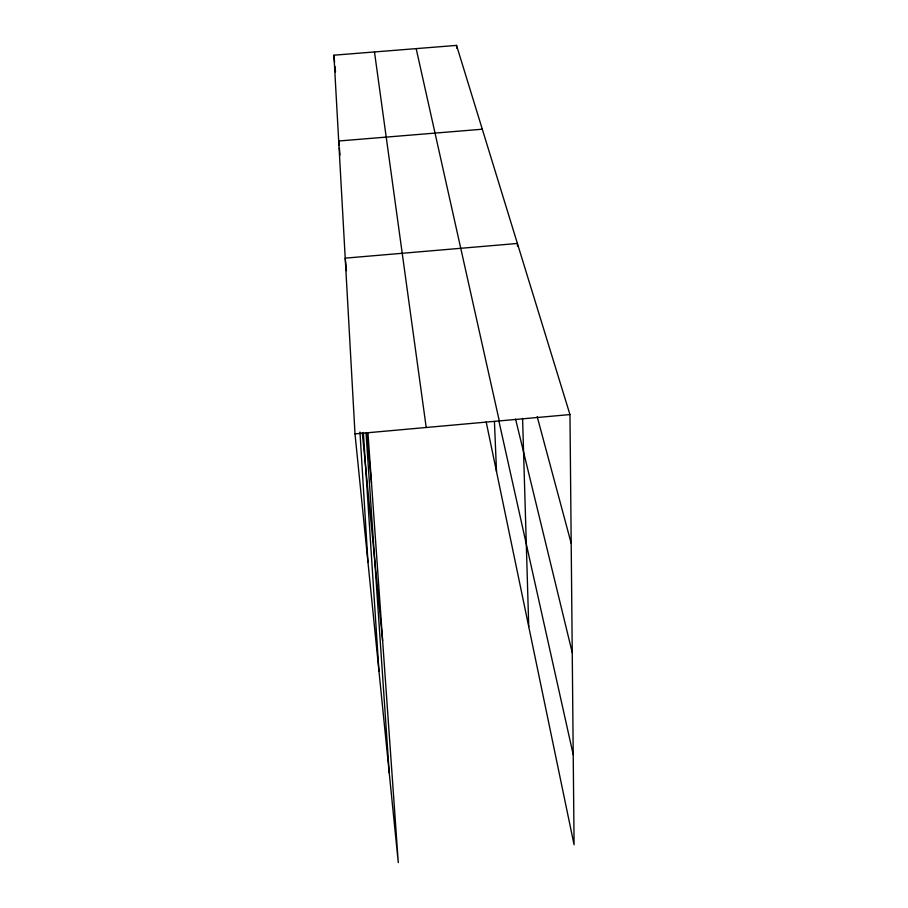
<?xml version="1.0" encoding="UTF-8"?>
<svg xmlns="http://www.w3.org/2000/svg" width="908" height="908" viewBox="0 0 908 908"><rect width="100%" height="100%" fill="white"/><g stroke="black" fill="none" stroke-linecap="round" stroke-linejoin="round"><path stroke-width="1.36" d="M367.944 432.537L398.283 862.6L355.005 433.888L569.963 414.57L574.083 844.769L486.177 421.891M482.307 129.22L338.695 141.001L339.104 145.201M355.005 433.888L333.917 55.184L456.554 45.4L569.963 414.57M537.173 416.568L571.2 543.336M515.585 419.099L572.244 652.648M416.17 48.623L499.298 420.915M498.923 421.187L573.22 754.661M374.482 51.949L426.215 427.486M346.447 270.697L345.222 258.144L517.401 243.469L517.492 246.295M362.292 432.764L382.62 640.594M339.365 148.004L340.046 155.007M366.696 432.923L371.508 483.056M333.917 55.184L334.587 62.187M334.984 66.386L335.506 71.993M366.026 433.139L389.226 772.878M363.37 432.458L378.965 671.25M359.965 432.049L367.967 562.313M456.554 45.4L456.701 48.203M494.429 421.437L496.517 471.649M522.577 418.361L528.74 626.634"/></g></svg>
